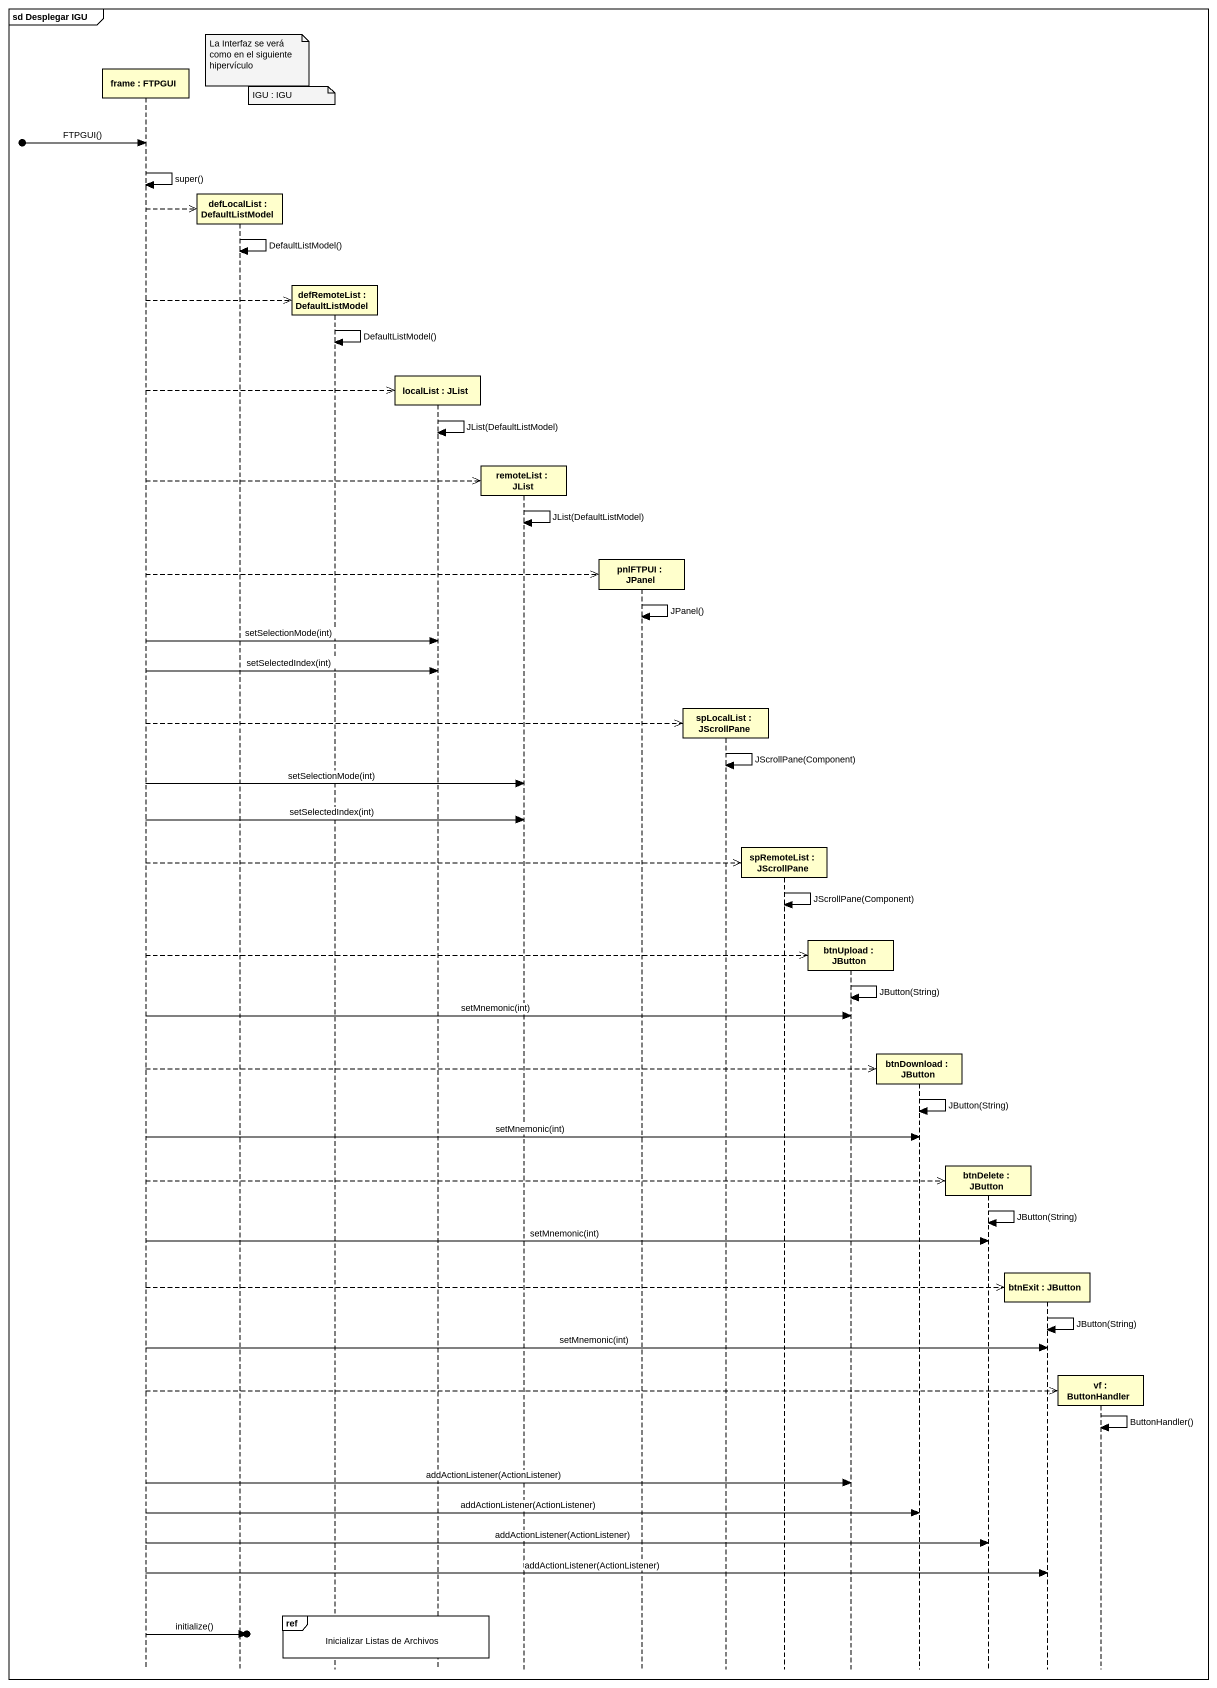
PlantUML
@startuml
mainframe sd Desplegar IGU
hide footbox
participant "frame : FTPGUI" as frame_
participant "defLocalList : DefaultListModel" as defLocalList
participant "defRemoteList : DefaultListModel" as defRemoteList
participant "localList : JList" as localList
participant "remoteList : JList" as remoteList
participant "pnlFTPUI : JPanel" as pnlFTPUI
participant "spLocalList : JScrollPane" as spLocalList
participant "spRemoteList : JScrollPane" as spRemoteList
participant "btnUpload : JButton" as btnUpload
participant "btnDownload : JButton" as btnDownload
participant "btnDelete : JButton" as btnDelete
participant "btnExit : JButton" as btnExit
participant "vf : ButtonHandler" as vf

note over defLocalList : La Interfaz se verá como en el siguiente hipervículo
note over defRemoteList : IGU : IGU
[o-> frame_ : FTPGUI()
frame_ -> frame_ : super()
frame_ -->> defLocalList **
defLocalList -> defLocalList : DefaultListModel()
frame_ -->> defRemoteList **
defRemoteList -> defRemoteList : DefaultListModel()
frame_ -->> localList **
localList -> localList : JList(DefaultListModel)
frame_ -->> remoteList **
remoteList -> remoteList : JList(DefaultListModel)
frame_ -->> pnlFTPUI **
pnlFTPUI -> pnlFTPUI : JPanel()
frame_ -> localList : setSelectionMode(int)
frame_ -> localList : setSelectedIndex(int)
frame_ -->> spLocalList **
spLocalList -> spLocalList : JScrollPane(Component)
frame_ -> remoteList : setSelectionMode(int)
frame_ -> remoteList : setSelectedIndex(int)
frame_ -->> spRemoteList **
spRemoteList -> spRemoteList : JScrollPane(Component)
frame_ -->> btnUpload **
btnUpload -> btnUpload : JButton(String)
frame_ -> btnUpload : setMnemonic(int)
frame_ -->> btnDownload **
btnDownload -> btnDownload : JButton(String)
frame_ -> btnDownload : setMnemonic(int)
frame_ -->> btnDelete **
btnDelete -> btnDelete : JButton(String)
frame_ -> btnDelete : setMnemonic(int)
frame_ -->> btnExit **
btnExit -> btnExit : JButton(String)
frame_ -> btnExit : setMnemonic(int)
frame_ -->> vf **
vf -> vf : ButtonHandler()
frame_ -> btnUpload : addActionListener(ActionListener)
frame_ -> btnDownload : addActionListener(ActionListener)
frame_ -> btnDelete : addActionListener(ActionListener)
frame_ -> btnExit : addActionListener(ActionListener)
ref over defRemoteList, localList : Inicializar Listas de Archivos
frame_ ->o] : initialize()
@enduml
